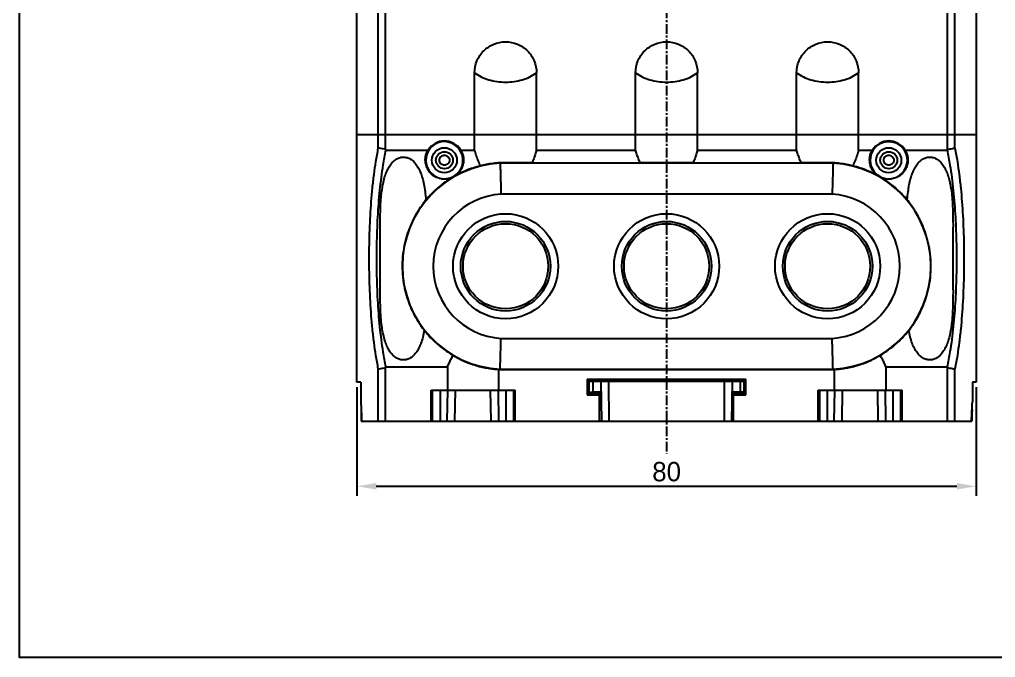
# Model space of a CAD drawing. Header units: millimetres. Extents: x 87 to 927, y 85 to 1088.
# Drawn here: x 87.1 to 213.2, y 407.9 to 490.3 of the extents above; entities that cross this region are included whole.
import ezdxf

# ---------------------------------------------------------------- set-up
doc = ezdxf.new("R2010")
doc.units = ezdxf.units.MM
doc.linetypes.add('CENTER', pattern=[2, 1.25, -0.25, 0.25, -0.25])
doc.layers.add('02___PRT_ALL_AXES', color=7, linetype='Continuous')
doc.layers.add('도면층1', color=7, linetype='Continuous')
doc.styles.get("Standard").update_dxf_attribs({"font": 'BareunDotumPro1.ttf'})
doc.dimstyles.new('ISO-25', dxfattribs={"dimtxt": 2.5, "dimasz": 2.5, "dimexe": 1.25, "dimexo": 0.625, "dimtad": 1, "dimtxsty": 'Standard', "dimcen": 2.5, "dimadec": 0, "dimazin": 0, "dimtfac": 1, "dimtmove": 0, "dimatfit": 3, "dimfxl": 0, "dimarcsym": 0})

# ---------------------------------------------------------------- blocks, each defined once
blk = doc.blocks.new('*D18')
at = {"color": 0, "lineweight": -2}
for p, q in [((130.7, 442.79), (130.7, 428.73)), ((210.7, 442.79), (210.7, 428.73)), ((133.2, 429.98), (208.2, 429.98))]:
    blk.add_line(p, q, dxfattribs=at)
at = {"color": 0}
for points in [[(133.2, 430.4), (133.2, 429.57), (130.7, 429.98)], [(208.2, 429.57), (208.2, 430.4), (210.7, 429.98)]]:
    blk.add_solid(points, dxfattribs=at)
at = {"layer": 'Defpoints', "color": 0}
for p in [(130.7, 443.42), (210.7, 443.42), (210.7, 429.98)]:
    blk.add_point(p, dxfattribs=at)
at = {"color": 0, "insert": (170.7, 431.86), "char_height": 2.5, "attachment_point": 5}
blk.add_mtext('80', dxfattribs=at)

msp = doc.modelspace()

# ---------------------------------------------------------------- linework, layer by layer
at = {"color": 7, "linetype": 'Continuous'}
for p, q in [((130.697, 443.416), (130.697, 528.116)), ((133.458, 473.685), (133.458, 528.116)), ((134.402, 473.508), (134.402, 528.116)), ((206.991, 473.508), (206.991, 528.116)), ((207.935, 473.685), (207.935, 528.116)), ((210.697, 528.116), (210.697, 443.416)), ((145.897, 473.416), (145.897, 483.416)), ((153.897, 473.416), (153.897, 483.416)), ((166.697, 473.416), (166.697, 483.416)), ((174.697, 473.416), (174.697, 483.416)), ((187.497, 473.416), (187.497, 483.416)), ((195.497, 473.416), (195.497, 483.416)), ((210.697, 475.416), (130.697, 475.416)), ((134.45, 473.416), (139.881, 473.416)), ((144.112, 473.416), (145.897, 473.416)), ((153.897, 473.416), (166.697, 473.416)), ((174.697, 473.416), (187.497, 473.416)), ((195.497, 473.416), (197.281, 473.416)), ((201.512, 473.416), (206.943, 473.416)), ((139.68, 472.743), (139.597, 472.116)), ((149.195, 471.735), (149.193, 471.785)), ((192.198, 471.735), (149.195, 471.735)), ((153.315, 471.758), (167.278, 471.758)), ((174.115, 471.758), (188.078, 471.758)), ((192.198, 471.735), (192.2, 471.785)), ((196.998, 472.04), (197.101, 471.416)), ((192.084, 467.735), (149.309, 467.735)), ((149.309, 449.097), (192.084, 449.097)), ((133.458, 438.416), (133.458, 445.147)), ((134.402, 438.416), (134.402, 445.324)), ((142.389, 445.416), (142.389, 442.416)), ((149.004, 442.416), (149.004, 445.101)), ((149.195, 445.097), (192.198, 445.097)), ((149.195, 445.097), (149.195, 445.09)), ((149.195, 445.09), (192.199, 445.09)), ((192.198, 445.097), (192.199, 445.09)), ((192.389, 442.416), (192.389, 445.101)), ((199.004, 445.416), (199.004, 442.416)), ((206.991, 438.416), (206.991, 445.324)), ((207.935, 438.416), (207.935, 445.147)), ((160.442, 443.821), (180.951, 443.821)), ((160.442, 443.821), (160.547, 443.716)), ((160.442, 443.821), (160.442, 441.811)), ((180.951, 443.821), (180.847, 443.716)), ((180.951, 441.811), (180.951, 443.821)), ((131.19, 443.416), (130.697, 443.416)), ((131.19, 443.416), (131.196, 440.916)), ((160.529, 443.416), (160.697, 443.416)), ((160.529, 443.416), (160.529, 441.898)), ((180.847, 443.716), (160.547, 443.716)), ((160.547, 443.716), (160.547, 443.416)), ((160.697, 443.566), (180.697, 443.566)), ((160.697, 441.975), (160.697, 443.566)), ((161.197, 442.132), (161.197, 443.566)), ((162.197, 443.566), (162.286, 438.416)), ((163.197, 443.566), (163.234, 438.416)), ((178.159, 438.416), (178.197, 443.566)), ((179.107, 438.416), (179.197, 443.566)), ((180.197, 443.566), (180.197, 442.132)), ((180.697, 441.975), (180.697, 443.566)), ((180.864, 443.416), (180.697, 443.416)), ((180.847, 443.416), (180.847, 443.716)), ((180.864, 443.416), (180.864, 441.898)), ((210.203, 443.416), (210.197, 440.916)), ((210.697, 443.416), (210.203, 443.416)), ((140.272, 442.416), (151.121, 442.416)), ((140.272, 438.416), (140.272, 442.416)), ((140.429, 442.416), (140.429, 438.416)), ((141.429, 442.416), (141.429, 438.416)), ((142.359, 438.416), (142.429, 442.416)), ((143.359, 438.416), (143.429, 442.416)), ((148.034, 438.416), (147.964, 442.416)), ((149.034, 438.416), (148.964, 442.416)), ((149.964, 438.416), (149.964, 442.416)), ((150.964, 438.416), (150.964, 442.416)), ((151.121, 438.416), (151.121, 442.416)), ((160.442, 441.811), (160.529, 441.898)), ((160.442, 441.811), (162.047, 441.811)), ((160.529, 441.898), (162.047, 441.898)), ((162.047, 441.817), (161.025, 441.85)), ((161.055, 441.865), (162.047, 441.893)), ((161.055, 441.85), (161.055, 441.865)), ((162.222, 442.132), (161.197, 442.132)), ((161.197, 441.966), (162.224, 441.966)), ((162.047, 438.416), (162.047, 441.893)), ((179.169, 441.966), (180.197, 441.966)), ((180.197, 442.132), (179.172, 442.132)), ((179.347, 441.898), (180.864, 441.898)), ((179.347, 441.893), (180.338, 441.865)), ((179.347, 438.416), (179.347, 441.893)), ((180.368, 441.85), (179.347, 441.817)), ((179.347, 441.811), (180.951, 441.811)), ((180.338, 441.85), (180.338, 441.865)), ((180.951, 441.811), (180.864, 441.898)), ((190.272, 442.416), (201.121, 442.416)), ((190.272, 438.416), (190.272, 442.416)), ((190.429, 442.416), (190.429, 438.416)), ((191.429, 442.416), (191.429, 438.416)), ((192.359, 438.416), (192.429, 442.416)), ((193.359, 438.416), (193.429, 442.416)), ((198.034, 438.416), (197.964, 442.416)), ((199.034, 438.416), (198.964, 442.416)), ((199.964, 438.416), (199.964, 442.416)), ((200.964, 438.416), (200.964, 442.416)), ((201.121, 438.416), (201.121, 442.416)), ((162.047, 440.946), (162.23, 440.956)), ((162.23, 440.956), (162.242, 440.956)), ((179.151, 440.956), (179.163, 440.956)), ((179.163, 440.956), (179.347, 440.946)), ((131.247, 438.416), (210.146, 438.416))]:
    msp.add_line(p, q, dxfattribs=at)
msp.add_lwpolyline([(87.106, 988.9), (927.022, 988.9), (927.022, 407.862), (87.106, 407.862)], close=True)
for centre, radius in [((141.997, 472.116), 1.618), ((141.997, 472.116), 1.095), ((199.397, 472.116), 1.618), ((199.397, 472.116), 1.095), ((149.897, 458.416), 6.79), ((149.897, 458.416), 5.79), ((170.697, 458.416), 6.79), ((170.697, 458.416), 5.79), ((191.497, 458.416), 6.79), ((191.497, 458.416), 5.79), ((149.897, 458.416), 5.5), ((170.697, 458.416), 5.5), ((191.497, 458.416), 5.5)]:
    msp.add_circle(centre, radius, dxfattribs=at)
for centre, radius, start, end in [((141.997, 472.116), 2.4, 180, 164.85829), ((141.997, 472.116), 2.483, 31.57262, 148.42738), ((199.397, 472.116), 2.4, 196.95776, 181.81631), ((199.397, 472.116), 2.483, 31.57262, 148.42738), ((149.897, 458.416), 13.337, 93.01635, 266.98365), ((191.497, 458.416), 13.337, 273.01635, 86.98365), ((149.897, 458.416), 9.338, 93.60507, 266.39493), ((191.497, 458.416), 9.338, 273.60507, 86.39493), ((149.897, 458.416), 13.344, 266.16375, 266.98448), ((191.497, 458.416), 13.344, 273.01552, 273.83625)]:
    msp.add_arc(centre, radius, start, end, dxfattribs=at)
for points, knots in [([(145.897, 483.416), (145.897, 483.936), (146.105, 484.988), (146.995, 486.318), (148.324, 487.208), (149.376, 487.416), (149.897, 487.416)], [0, 0, 0, 0, 1.5607228, 3.1214453, 4.6821679, 6.2428905, 6.2428905, 6.2428905, 6.2428905]), ([(149.897, 487.416), (150.417, 487.416), (151.469, 487.208), (152.798, 486.318), (153.688, 484.988), (153.897, 483.936), (153.897, 483.416)], [0, 0, 0, 0, 1.5607226, 3.1214452, 4.6821677, 6.2428905, 6.2428905, 6.2428905, 6.2428905]), ([(166.697, 483.416), (166.697, 483.936), (166.905, 484.988), (167.795, 486.318), (169.124, 487.208), (170.176, 487.416), (170.697, 487.416)], [0, 0, 0, 0, 1.5607228, 3.1214453, 4.6821679, 6.2428905, 6.2428905, 6.2428905, 6.2428905]), ([(170.697, 487.416), (171.217, 487.416), (172.269, 487.208), (173.598, 486.318), (174.488, 484.988), (174.697, 483.936), (174.697, 483.416)], [0, 0, 0, 0, 1.5607226, 3.1214452, 4.6821677, 6.2428905, 6.2428905, 6.2428905, 6.2428905]), ([(187.497, 483.416), (187.497, 483.936), (187.705, 484.988), (188.595, 486.318), (189.924, 487.208), (190.976, 487.416), (191.497, 487.416)], [0, 0, 0, 0, 1.5607228, 3.1214453, 4.6821679, 6.2428905, 6.2428905, 6.2428905, 6.2428905]), ([(191.497, 487.416), (192.017, 487.416), (193.069, 487.208), (194.398, 486.318), (195.288, 484.988), (195.497, 483.936), (195.497, 483.416)], [0, 0, 0, 0, 1.5607226, 3.1214452, 4.6821677, 6.2428905, 6.2428905, 6.2428905, 6.2428905]), ([(145.897, 483.416), (146.166, 483.213), (146.759, 482.857), (147.742, 482.485), (148.8, 482.264), (149.897, 482.19), (150.993, 482.264), (152.051, 482.485), (153.034, 482.857), (153.627, 483.213), (153.897, 483.416)], [0, 0, 0, 0, 1.0123135, 2.0590293, 3.1408079, 4.2429983, 5.3451888, 6.4269674, 7.4736831, 8.4859966, 8.4859966, 8.4859966, 8.4859966]), ([(166.697, 483.416), (166.966, 483.213), (167.559, 482.857), (168.542, 482.485), (169.6, 482.264), (170.697, 482.19), (171.793, 482.264), (172.851, 482.485), (173.834, 482.857), (174.427, 483.213), (174.697, 483.416)], [0, 0, 0, 0, 1.0123135, 2.0590293, 3.1408079, 4.2429983, 5.3451888, 6.4269674, 7.4736831, 8.4859966, 8.4859966, 8.4859966, 8.4859966]), ([(187.497, 483.416), (187.766, 483.213), (188.359, 482.857), (189.342, 482.485), (190.4, 482.264), (191.497, 482.19), (192.593, 482.264), (193.651, 482.485), (194.634, 482.857), (195.227, 483.213), (195.497, 483.416)], [0, 0, 0, 0, 1.0123135, 2.0590293, 3.1408079, 4.2429983, 5.3451888, 6.4269674, 7.4736831, 8.4859966, 8.4859966, 8.4859966, 8.4859966]), ([(133.458, 445.146), (133.399, 445.433), (133.288, 446.013), (133.095, 447.147), (132.89, 448.571), (132.627, 450.895), (132.404, 453.897), (132.278, 457.565), (132.278, 461.267), (132.404, 464.935), (132.627, 467.937), (132.89, 470.261), (133.095, 471.684), (133.288, 472.819), (133.399, 473.399), (133.458, 473.685)], [0, 0, 0, 0, 0.8760099, 1.7718813, 3.4530121, 5.1890708, 8.7874478, 12.4800403, 16.1985278, 19.8910138, 23.4893379, 25.2254091, 26.9065772, 27.8025164, 28.6785989, 28.6785989, 28.6785989, 28.6785989]), ([(134.45, 445.416), (134.383, 445.729), (134.257, 446.364), (134.052, 447.535), (133.846, 448.949), (133.588, 451.192), (133.37, 454.089), (133.246, 457.629), (133.246, 461.202), (133.37, 464.743), (133.588, 467.64), (133.846, 469.883), (134.052, 471.296), (134.257, 472.468), (134.383, 473.103), (134.45, 473.416)], [0, 0, 0, 0, 0.9590469, 1.943817, 3.566864, 5.2427451, 8.7160099, 12.2799627, 15.8688386, 19.4326886, 22.9059024, 24.5817956, 26.2048785, 27.1897132, 28.1488309, 28.1488309, 28.1488309, 28.1488309]), ([(134.402, 473.508), (134.298, 473.527), (134.09, 473.565), (133.775, 473.626), (133.564, 473.664), (133.458, 473.685)], [0, 0, 0, 0, 0.31645168, 0.63682698, 0.96101966, 0.96101966, 0.96101966, 0.96101966]), ([(134.402, 473.508), (134.408, 473.497), (134.418, 473.477), (134.435, 473.447), (134.445, 473.426), (134.45, 473.416)], [0, 0, 0, 0, 0.03452939, 0.06900657, 0.10343203, 0.10343203, 0.10343203, 0.10343203]), ([(139.526, 472.116), (139.525, 472.268), (139.55, 472.572), (139.671, 473.013), (139.803, 473.287), (139.881, 473.416)], [0, 0, 0, 0, 0.4548919, 0.9109671, 1.3629059, 1.3629059, 1.3629059, 1.3629059]), ([(144.112, 473.416), (144.19, 473.287), (144.322, 473.013), (144.443, 472.572), (144.468, 472.268), (144.467, 472.116)], [0, 0, 0, 0, 0.4519388, 0.9080139, 1.3629059, 1.3629059, 1.3629059, 1.3629059]), ([(146.642, 471.377), (146.542, 471.602), (146.353, 472.054), (146.104, 472.734), (145.961, 473.191), (145.897, 473.416)], [0, 0, 0, 0, 0.7380452, 1.469432, 2.1726361, 2.1726361, 2.1726361, 2.1726361]), ([(153.897, 473.416), (153.844, 473.234), (153.731, 472.865), (153.537, 472.311), (153.392, 471.942), (153.315, 471.758)], [0, 0, 0, 0, 0.5687636, 1.1582226, 1.7583306, 1.7583306, 1.7583306, 1.7583306]), ([(167.278, 471.758), (167.202, 471.942), (167.056, 472.311), (166.862, 472.865), (166.749, 473.234), (166.697, 473.416)], [0, 0, 0, 0, 0.60011, 1.1895694, 1.7583306, 1.7583306, 1.7583306, 1.7583306]), ([(174.697, 473.416), (174.644, 473.234), (174.531, 472.865), (174.337, 472.311), (174.192, 471.942), (174.115, 471.758)], [0, 0, 0, 0, 0.5687636, 1.1582226, 1.7583306, 1.7583306, 1.7583306, 1.7583306]), ([(188.078, 471.758), (188.002, 471.942), (187.856, 472.311), (187.662, 472.865), (187.549, 473.234), (187.497, 473.416)], [0, 0, 0, 0, 0.60011, 1.1895694, 1.7583306, 1.7583306, 1.7583306, 1.7583306]), ([(195.497, 473.416), (195.432, 473.191), (195.289, 472.734), (195.04, 472.054), (194.851, 471.602), (194.751, 471.377)], [0, 0, 0, 0, 0.7032125, 1.4345976, 2.1726361, 2.1726361, 2.1726361, 2.1726361]), ([(196.926, 472.116), (196.925, 472.268), (196.95, 472.572), (197.071, 473.013), (197.203, 473.287), (197.281, 473.416)], [0, 0, 0, 0, 0.4548919, 0.9109671, 1.3629059, 1.3629059, 1.3629059, 1.3629059]), ([(201.512, 473.416), (201.59, 473.287), (201.722, 473.013), (201.843, 472.572), (201.868, 472.268), (201.867, 472.116)], [0, 0, 0, 0, 0.4519388, 0.9080139, 1.3629059, 1.3629059, 1.3629059, 1.3629059]), ([(206.943, 473.416), (206.948, 473.426), (206.958, 473.447), (206.975, 473.477), (206.985, 473.497), (206.991, 473.508)], [0, 0, 0, 0, 0.03442269, 0.06889706, 0.10342364, 0.10342364, 0.10342364, 0.10342364]), ([(206.943, 473.416), (207.01, 473.101), (207.138, 472.459), (207.343, 471.283), (207.549, 469.868), (207.806, 467.628), (208.024, 464.735), (208.147, 461.2), (208.147, 457.632), (208.024, 454.097), (207.806, 451.203), (207.549, 448.964), (207.343, 447.549), (207.138, 446.372), (207.01, 445.731), (206.943, 445.416)], [0, 0, 0, 0, 0.9673975, 1.9609323, 3.5820833, 5.2558095, 8.7241291, 12.2826831, 15.8661821, 19.4248385, 22.8932095, 24.5669239, 26.1880393, 27.1815101, 28.1488371, 28.1488371, 28.1488371, 28.1488371]), ([(206.991, 473.508), (207.095, 473.527), (207.303, 473.565), (207.618, 473.626), (207.829, 473.664), (207.935, 473.685)], [0, 0, 0, 0, 0.31645251, 0.63682839, 0.96102139, 0.96102139, 0.96102139, 0.96102139]), ([(207.936, 473.685), (207.994, 473.396), (208.107, 472.811), (208.301, 471.671), (208.505, 470.246), (208.767, 467.925), (208.989, 464.927), (209.115, 461.264), (209.115, 457.568), (208.989, 453.905), (208.767, 450.907), (208.505, 448.586), (208.301, 447.161), (208.107, 446.021), (207.994, 445.435), (207.936, 445.146)], [0, 0, 0, 0, 0.8846843, 1.7896084, 3.4687777, 5.2026055, 8.7958603, 12.4828594, 16.1957758, 19.882881, 23.476189, 25.2100047, 26.889137, 27.7939939, 28.6786058, 28.6786058, 28.6786058, 28.6786058]), ([(133.697, 463.433), (133.696, 463.762), (133.699, 464.551), (133.721, 465.749), (133.784, 466.979), (133.89, 468.07), (134.044, 469.035), (134.249, 469.883), (134.506, 470.618), (134.815, 471.242), (135.176, 471.754), (135.584, 472.145), (136.024, 472.406), (136.483, 472.533), (136.947, 472.528), (137.405, 472.39), (137.842, 472.119), (138.244, 471.721), (138.599, 471.206), (138.903, 470.579), (139.156, 469.842), (139.357, 468.993), (139.509, 468.027), (139.574, 467.342), (139.6, 466.98)], [0, 0, 0, 0, 0.986682, 2.3675431, 3.5915967, 4.6817551, 5.6543199, 6.5214363, 7.294764, 7.9856737, 8.6052461, 9.1650169, 9.6663018, 10.1256674, 10.5753639, 11.0391982, 11.5441114, 12.1026988, 12.7227238, 13.4140541, 14.1878356, 15.0552129, 16.027825, 17.1177357, 17.1177357, 17.1177357, 17.1177357]), ([(143.017, 469.886), (142.836, 469.804), (142.452, 469.683), (141.852, 469.645), (141.258, 469.752), (140.704, 470.001), (140.22, 470.382), (139.839, 470.88), (139.589, 471.47), (139.528, 471.899), (139.526, 472.116)], [0, 0, 0, 0, 0.5979773, 1.1926589, 1.7884346, 2.3889936, 2.9967619, 3.6181055, 4.2495704, 4.9000316, 4.9000316, 4.9000316, 4.9000316]), ([(142.644, 472.116), (142.645, 472.038), (142.618, 471.882), (142.499, 471.68), (142.32, 471.535), (142.108, 471.46), (141.885, 471.46), (141.672, 471.535), (141.494, 471.68), (141.375, 471.882), (141.348, 472.038), (141.349, 472.116)], [0, 0, 0, 0, 0.2330936, 0.464168, 0.689215, 0.9087282, 1.1267077, 1.346244, 1.5718552, 1.8020338, 2.0353214, 2.0353214, 2.0353214, 2.0353214]), ([(141.349, 472.116), (141.349, 472.193), (141.379, 472.347), (141.498, 472.544), (141.673, 472.686), (141.881, 472.76), (142.104, 472.762), (142.318, 472.688), (142.496, 472.544), (142.615, 472.346), (142.644, 472.193), (142.644, 472.116)], [0, 0, 0, 0, 0.2305825, 0.4592247, 0.6783284, 0.8916416, 1.1120134, 1.3339723, 1.5571951, 1.7837065, 2.0138109, 2.0138109, 2.0138109, 2.0138109]), ([(144.467, 472.116), (144.465, 471.921), (144.416, 471.535), (144.213, 470.997), (143.899, 470.528), (143.497, 470.148), (143.181, 469.96), (143.017, 469.886)], [0, 0, 0, 0, 0.5851829, 1.1532881, 1.712455, 2.2616519, 2.8022789, 2.8022789, 2.8022789, 2.8022789]), ([(149.193, 471.785), (148.881, 471.767), (148.279, 471.711), (147.427, 471.57), (146.891, 471.444), (146.642, 471.377)], [0, 0, 0, 0, 0.9382236, 1.8134254, 2.5877591, 2.5877591, 2.5877591, 2.5877591]), ([(153.315, 471.758), (153.183, 471.76), (152.903, 471.765), (152.459, 471.772), (151.973, 471.777), (151.452, 471.781), (150.905, 471.784), (150.341, 471.785), (149.769, 471.786), (149.385, 471.785), (149.193, 471.785)], [0, 0, 0, 0, 0.3954218, 0.8410072, 1.3301568, 1.8542977, 2.4040298, 2.9708166, 3.5464098, 4.121554, 4.121554, 4.121554, 4.121554]), ([(149.195, 471.735), (149.196, 471.697), (149.199, 471.558), (149.207, 471.258), (149.22, 470.786), (149.237, 470.165), (149.258, 469.424), (149.283, 468.601), (149.3, 468.029), (149.309, 467.735)], [0, 0, 0, 0, 0.1135276, 0.4177656, 0.8977477, 1.5298871, 2.2831417, 3.1205469, 4.0010384, 4.0010384, 4.0010384, 4.0010384]), ([(174.115, 471.758), (173.878, 471.762), (173.363, 471.771), (172.543, 471.779), (171.641, 471.784), (170.697, 471.786), (169.752, 471.784), (168.85, 471.779), (168.03, 471.771), (167.515, 471.762), (167.278, 471.758)], [0, 0, 0, 0, 0.7104908, 1.5438574, 2.4607669, 3.4184532, 4.3761243, 5.2930236, 6.1263715, 6.8368552, 6.8368552, 6.8368552, 6.8368552]), ([(192.2, 471.785), (192.008, 471.785), (191.623, 471.786), (191.05, 471.785), (190.485, 471.784), (189.937, 471.781), (189.417, 471.777), (188.932, 471.772), (188.49, 471.765), (188.21, 471.76), (188.078, 471.758)], [0, 0, 0, 0, 0.5758976, 1.1529897, 1.7211861, 2.2713839, 2.7946923, 3.2823446, 3.7266461, 4.121554, 4.121554, 4.121554, 4.121554]), ([(192.198, 471.735), (192.197, 471.697), (192.194, 471.558), (192.186, 471.258), (192.173, 470.786), (192.156, 470.165), (192.135, 469.424), (192.111, 468.601), (192.093, 468.029), (192.084, 467.735)], [0, 0, 0, 0, 0.1135276, 0.4177656, 0.8977477, 1.5298871, 2.2831417, 3.1205469, 4.0010384, 4.0010384, 4.0010384, 4.0010384]), ([(194.751, 471.377), (194.502, 471.444), (193.966, 471.57), (193.114, 471.711), (192.512, 471.767), (192.2, 471.785)], [0, 0, 0, 0, 0.7743356, 1.6496364, 2.5877591, 2.5877591, 2.5877591, 2.5877591]), ([(198.376, 469.886), (198.212, 469.96), (197.897, 470.148), (197.494, 470.528), (197.181, 470.997), (196.977, 471.535), (196.928, 471.921), (196.926, 472.116)], [0, 0, 0, 0, 0.5406611, 1.0898741, 1.6490191, 2.2171277, 2.8022789, 2.8022789, 2.8022789, 2.8022789]), ([(201.867, 472.116), (201.865, 471.899), (201.804, 471.47), (201.554, 470.88), (201.173, 470.382), (200.689, 470.001), (200.135, 469.752), (199.542, 469.645), (198.941, 469.683), (198.557, 469.804), (198.376, 469.886)], [0, 0, 0, 0, 0.650493, 1.2819502, 1.903324, 2.5110361, 3.1116044, 3.7073273, 4.3020504, 4.9000316, 4.9000316, 4.9000316, 4.9000316]), ([(200.044, 472.116), (200.045, 472.038), (200.018, 471.882), (199.899, 471.68), (199.72, 471.535), (199.508, 471.46), (199.285, 471.46), (199.072, 471.535), (198.894, 471.68), (198.775, 471.882), (198.748, 472.038), (198.749, 472.116)], [0, 0, 0, 0, 0.2330936, 0.464168, 0.689215, 0.9087282, 1.1267077, 1.346244, 1.5718552, 1.8020338, 2.0353214, 2.0353214, 2.0353214, 2.0353214]), ([(198.749, 472.116), (198.749, 472.193), (198.779, 472.347), (198.898, 472.544), (199.073, 472.686), (199.281, 472.76), (199.504, 472.762), (199.718, 472.688), (199.896, 472.544), (200.015, 472.346), (200.044, 472.193), (200.044, 472.116)], [0, 0, 0, 0, 0.2305825, 0.4592247, 0.6783284, 0.8916416, 1.1120134, 1.3339723, 1.5571951, 1.7837065, 2.0138109, 2.0138109, 2.0138109, 2.0138109]), ([(201.793, 466.98), (201.818, 467.33), (201.881, 467.994), (202.025, 468.933), (202.216, 469.765), (202.457, 470.494), (202.748, 471.123), (203.09, 471.646), (203.479, 472.06), (203.909, 472.352), (204.372, 472.516), (204.85, 472.542), (205.324, 472.426), (205.772, 472.173), (206.18, 471.796), (206.541, 471.303), (206.85, 470.704), (207.107, 470.002), (207.315, 469.199), (207.473, 468.289), (207.586, 467.266), (207.657, 466.122), (207.692, 464.847), (207.697, 463.952), (207.697, 463.481)], [0, 0, 0, 0, 1.0539133, 1.9995836, 2.8481318, 3.6107793, 4.2979822, 4.9211538, 5.4787102, 5.9913222, 6.4659129, 6.9324471, 7.4068888, 7.9102651, 8.4594167, 9.0619347, 9.732982, 10.4743288, 11.3004237, 12.2190559, 13.2437483, 14.3858049, 15.6577235, 17.0702457, 17.0702457, 17.0702457, 17.0702457]), ([(146.642, 471.377), (146.322, 471.297), (145.689, 471.115), (144.765, 470.773), (143.871, 470.366), (143.297, 470.053), (143.017, 469.886)], [0, 0, 0, 0, 0.9886856, 1.9739174, 2.9552556, 3.9327975, 3.9327975, 3.9327975, 3.9327975]), ([(198.376, 469.886), (198.096, 470.053), (197.522, 470.366), (196.629, 470.773), (195.704, 471.115), (195.071, 471.297), (194.751, 471.377)], [0, 0, 0, 0, 0.9778351, 1.9586209, 2.9434435, 3.9327975, 3.9327975, 3.9327975, 3.9327975]), ([(143.017, 469.886), (142.759, 469.732), (142.253, 469.408), (141.53, 468.872), (140.843, 468.289), (140.197, 467.66), (139.794, 467.211), (139.6, 466.98)], [0, 0, 0, 0, 0.9010259, 1.8003713, 2.6997332, 3.6008596, 4.5056401, 4.5056401, 4.5056401, 4.5056401]), ([(201.793, 466.98), (201.599, 467.211), (201.196, 467.66), (200.549, 468.29), (199.863, 468.873), (199.139, 469.409), (198.634, 469.733), (198.376, 469.886)], [0, 0, 0, 0, 0.9048843, 1.8066651, 2.7066495, 3.6059279, 4.5056401, 4.5056401, 4.5056401, 4.5056401]), ([(139.6, 466.98), (139.537, 466.897), (139.372, 466.683), (139.08, 466.287), (138.709, 465.743), (138.289, 465.052), (137.849, 464.214), (137.418, 463.219), (137.026, 462.054), (136.719, 460.725), (136.542, 459.265), (136.531, 457.747), (136.69, 456.27), (136.987, 454.917), (137.373, 453.73), (137.806, 452.709), (138.252, 451.846), (138.68, 451.134), (139.059, 450.575), (139.294, 450.254), (139.397, 450.119)], [0, 0, 0, 0, 0.3137999, 0.8119937, 1.4737878, 2.2905221, 3.2341135, 4.3127178, 5.5394086, 6.9148563, 8.3988948, 9.9426131, 11.4577963, 12.8480745, 14.0911363, 15.1956373, 16.1715353, 17.0030748, 17.6873212, 18.1965491, 18.1965491, 18.1965491, 18.1965491]), ([(201.997, 450.119), (202.098, 450.253), (202.334, 450.573), (202.712, 451.132), (203.14, 451.843), (203.585, 452.703), (204.016, 453.719), (204.401, 454.9), (204.7, 456.25), (204.862, 457.731), (204.852, 459.256), (204.675, 460.726), (204.365, 462.062), (203.972, 463.228), (203.54, 464.221), (203.101, 465.057), (202.683, 465.745), (202.312, 466.289), (202.021, 466.683), (201.856, 466.897), (201.793, 466.98)], [0, 0, 0, 0, 0.5073171, 1.1911244, 2.0223817, 2.9961064, 4.0946355, 5.329952, 6.7162889, 8.2352407, 9.7883133, 11.2833325, 12.6670198, 13.8953031, 14.9704498, 15.9103345, 16.7252424, 17.3862357, 17.8837035, 18.1965243, 18.1965243, 18.1965243, 18.1965243]), ([(139.397, 450.119), (139.345, 449.818), (139.227, 449.254), (138.988, 448.47), (138.694, 447.799), (138.348, 447.241), (137.951, 446.803), (137.514, 446.495), (137.056, 446.324), (136.591, 446.288), (136.128, 446.385), (135.679, 446.617), (135.263, 446.98), (134.892, 447.465), (134.571, 448.064), (134.303, 448.773), (134.086, 449.594), (133.921, 450.531), (133.804, 451.59), (133.732, 452.781), (133.7, 454.056), (133.696, 454.935), (133.697, 455.371)], [0, 0, 0, 0, 0.9134611, 1.7276499, 2.4542659, 3.1043191, 3.6899639, 4.2166439, 4.6914305, 5.139253, 5.5985472, 6.0922641, 6.6368794, 7.2414821, 7.9146161, 8.6675382, 9.5114755, 10.4579863, 11.5190677, 12.7074049, 14.0367795, 15.3442872, 15.3442872, 15.3442872, 15.3442872]), ([(207.697, 455.351), (207.697, 454.878), (207.692, 453.978), (207.657, 452.695), (207.585, 451.544), (207.47, 450.514), (207.307, 449.598), (207.095, 448.789), (206.831, 448.085), (206.513, 447.484), (206.142, 446.992), (205.723, 446.623), (205.271, 446.387), (204.805, 446.288), (204.332, 446.325), (203.866, 446.502), (203.424, 446.819), (203.027, 447.266), (202.684, 447.828), (202.397, 448.496), (202.162, 449.269), (202.047, 449.824), (201.997, 450.119)], [0, 0, 0, 0, 1.4202952, 2.6991618, 3.8482154, 4.8796043, 5.8060752, 6.6377488, 7.3847618, 8.058171, 8.6703147, 9.2240303, 9.7201416, 10.1810023, 10.6372038, 11.12352, 11.6581454, 12.2528123, 12.9036582, 13.6261632, 14.4287188, 15.3243512, 15.3243512, 15.3243512, 15.3243512]), ([(139.397, 450.119), (139.741, 449.688), (140.483, 448.867), (141.735, 447.788), (142.651, 447.177), (143.122, 446.903)], [0, 0, 0, 0, 1.654351, 3.3107969, 4.9463651, 4.9463651, 4.9463651, 4.9463651]), ([(198.271, 446.903), (198.742, 447.177), (199.658, 447.788), (200.91, 448.867), (201.653, 449.688), (201.997, 450.119)], [0, 0, 0, 0, 1.6355651, 3.2920097, 4.9463651, 4.9463651, 4.9463651, 4.9463651]), ([(149.258, 447.38), (149.266, 447.659), (149.283, 448.231), (149.3, 448.803), (149.309, 449.097)], [0, 0, 0, 0, 0.8374052, 1.7178967, 1.7178967, 1.7178967, 1.7178967]), ([(192.135, 447.38), (192.127, 447.659), (192.111, 448.231), (192.093, 448.803), (192.084, 449.097)], [0, 0, 0, 0, 0.8374052, 1.7178967, 1.7178967, 1.7178967, 1.7178967]), ([(142.389, 445.416), (142.46, 445.593), (142.608, 445.937), (142.852, 446.433), (143.03, 446.75), (143.122, 446.903)], [0, 0, 0, 0, 0.570693, 1.1237338, 1.658999, 1.658999, 1.658999, 1.658999]), ([(143.122, 446.903), (143.359, 446.759), (143.857, 446.48), (144.642, 446.108), (145.46, 445.787), (146.28, 445.53), (147.066, 445.34), (147.791, 445.212), (148.429, 445.136), (148.825, 445.109), (149.004, 445.101)], [0, 0, 0, 0, 0.8329751, 1.7106727, 2.6021359, 3.4686793, 4.28523, 5.0262024, 5.6760457, 6.2139206, 6.2139206, 6.2139206, 6.2139206]), ([(149.195, 445.097), (149.196, 445.135), (149.199, 445.274), (149.207, 445.574), (149.22, 446.045), (149.236, 446.612), (149.247, 447.018), (149.253, 447.214)], [0, 0, 0, 0, 0.1135276, 0.4177656, 0.8977477, 1.5298871, 2.1177981, 2.1177981, 2.1177981, 2.1177981]), ([(192.198, 445.097), (192.197, 445.135), (192.194, 445.274), (192.186, 445.574), (192.173, 446.045), (192.157, 446.612), (192.146, 447.018), (192.14, 447.214)], [0, 0, 0, 0, 0.1135276, 0.4177656, 0.8977477, 1.5298871, 2.1177981, 2.1177981, 2.1177981, 2.1177981]), ([(192.389, 445.101), (192.569, 445.109), (192.964, 445.136), (193.602, 445.212), (194.327, 445.34), (195.113, 445.53), (195.933, 445.787), (196.751, 446.108), (197.536, 446.48), (198.034, 446.759), (198.271, 446.903)], [0, 0, 0, 0, 0.5379046, 1.1878319, 1.9287331, 2.7453229, 3.6117738, 4.5032953, 5.3809761, 6.2139206, 6.2139206, 6.2139206, 6.2139206]), ([(198.271, 446.903), (198.363, 446.75), (198.541, 446.433), (198.786, 445.937), (198.933, 445.593), (199.004, 445.416)], [0, 0, 0, 0, 0.5352949, 1.0887055, 1.658999, 1.658999, 1.658999, 1.658999]), ([(133.458, 445.147), (133.564, 445.168), (133.775, 445.206), (134.09, 445.267), (134.298, 445.305), (134.402, 445.324)], [0, 0, 0, 0, 0.32419283, 0.64456815, 0.96101977, 0.96101977, 0.96101977, 0.96101977]), ([(134.45, 445.416), (134.445, 445.406), (134.435, 445.385), (134.418, 445.355), (134.408, 445.334), (134.402, 445.324)], [0, 0, 0, 0, 0.03442528, 0.06890227, 0.10343148, 0.10343148, 0.10343148, 0.10343148]), ([(206.991, 445.324), (206.985, 445.334), (206.975, 445.355), (206.958, 445.385), (206.948, 445.406), (206.943, 445.416)], [0, 0, 0, 0, 0.03452639, 0.06900059, 0.1034231, 0.1034231, 0.1034231, 0.1034231]), ([(206.991, 445.324), (207.095, 445.305), (207.303, 445.267), (207.618, 445.206), (207.829, 445.168), (207.935, 445.147)], [0, 0, 0, 0, 0.31645245, 0.63682835, 0.9610215, 0.9610215, 0.9610215, 0.9610215]), ([(160.697, 442.123), (160.697, 442.129), (160.732, 442.12), (160.769, 442.131), (160.853, 442.128), (160.952, 442.131), (161.07, 442.131), (161.153, 442.132), (161.197, 442.132)], [0, 0, 0, 0, 0.01718912, 0.06719055, 0.14667665, 0.25024031, 0.37082787, 0.50022675, 0.50022675, 0.50022675, 0.50022675]), ([(161.197, 441.966), (161.153, 441.966), (161.07, 441.966), (160.952, 441.966), (160.853, 441.97), (160.769, 441.966), (160.732, 441.977), (160.697, 441.969), (160.697, 441.975)], [0, 0, 0, 0, 0.1293989, 0.24998646, 0.3535501, 0.43303619, 0.48303763, 0.50022675, 0.50022675, 0.50022675, 0.50022675]), ([(180.697, 442.123), (180.697, 442.129), (180.661, 442.12), (180.624, 442.131), (180.54, 442.128), (180.442, 442.131), (180.323, 442.131), (180.24, 442.132), (180.197, 442.132)], [0, 0, 0, 0, 0.01718912, 0.06719055, 0.14667665, 0.25024031, 0.37082787, 0.50022675, 0.50022675, 0.50022675, 0.50022675]), ([(180.697, 441.975), (180.697, 441.969), (180.661, 441.977), (180.624, 441.966), (180.54, 441.97), (180.442, 441.966), (180.323, 441.966), (180.24, 441.966), (180.197, 441.966)], [0, 0, 0, 0, 0.01718912, 0.06719055, 0.14667665, 0.25024031, 0.37082787, 0.50022675, 0.50022675, 0.50022675, 0.50022675]), ([(131.196, 440.916), (131.214, 440.499), (131.251, 439.666), (131.29, 438.832), (131.309, 438.416)], [0, 0, 0, 0, 1.2512546, 2.5021707, 2.5021707, 2.5021707, 2.5021707]), ([(162.047, 440.822), (162.075, 440.822), (162.141, 440.821), (162.207, 440.82), (162.244, 440.82)], [0, 0, 0, 0, 0.08636868, 0.19794927, 0.19794927, 0.19794927, 0.19794927]), ([(179.149, 440.82), (179.186, 440.82), (179.252, 440.821), (179.318, 440.822), (179.347, 440.822)], [0, 0, 0, 0, 0.11158059, 0.19794927, 0.19794927, 0.19794927, 0.19794927]), ([(210.084, 438.416), (210.104, 438.832), (210.142, 439.665), (210.179, 440.499), (210.197, 440.916)], [0, 0, 0, 0, 1.2500782, 2.5021707, 2.5021707, 2.5021707, 2.5021707])]:
    msp.add_open_spline(points, degree=3, knots=knots, dxfattribs=at)
for points in [[(149.253, 447.214), (149.254, 447.269), (149.256, 447.325), (149.258, 447.38)], [(192.14, 447.214), (192.139, 447.269), (192.137, 447.325), (192.135, 447.38)], [(160.923, 441.853), (160.903, 441.825), (160.991, 441.851), (161.025, 441.85)], [(180.47, 441.853), (180.49, 441.825), (180.402, 441.851), (180.368, 441.85)], [(131.243, 439.848), (131.245, 439.371), (131.246, 438.893), (131.247, 438.416)], [(210.15, 439.848), (210.149, 439.371), (210.147, 438.893), (210.146, 438.416)]]:
    msp.add_open_spline(points, degree=3, dxfattribs=at)
at = {"layer": '02___PRT_ALL_AXES', "color": 7, "linetype": 'Continuous'}
for p, q in [((133.697, 455.38), (133.697, 463.409)), ((207.697, 455.351), (207.697, 463.481)), ((134.45, 445.416), (142.389, 445.416)), ((199.004, 445.416), (206.943, 445.416))]:
    msp.add_line(p, q, dxfattribs=at)
at = {"layer": '도면층1', "color": 1, "linetype": 'CENTER'}
msp.add_line((170.697, 547.714), (170.697, 434.181), dxfattribs=at)

# ---------------------------------------------------------------- dimensions: what is measured, and where the dimension line sits
dim = msp.add_linear_dim(base=(210.697, 429.982), p1=(130.697, 443.416), p2=(210.697, 443.416), dimstyle='ISO-25', override={"dimfxl": 3})
dim.commit()
dim.dimension.update_dxf_attribs({"geometry": '*D18', "text_midpoint": (170.697, 431.857)})

doc.saveas('drawing.dxf')
